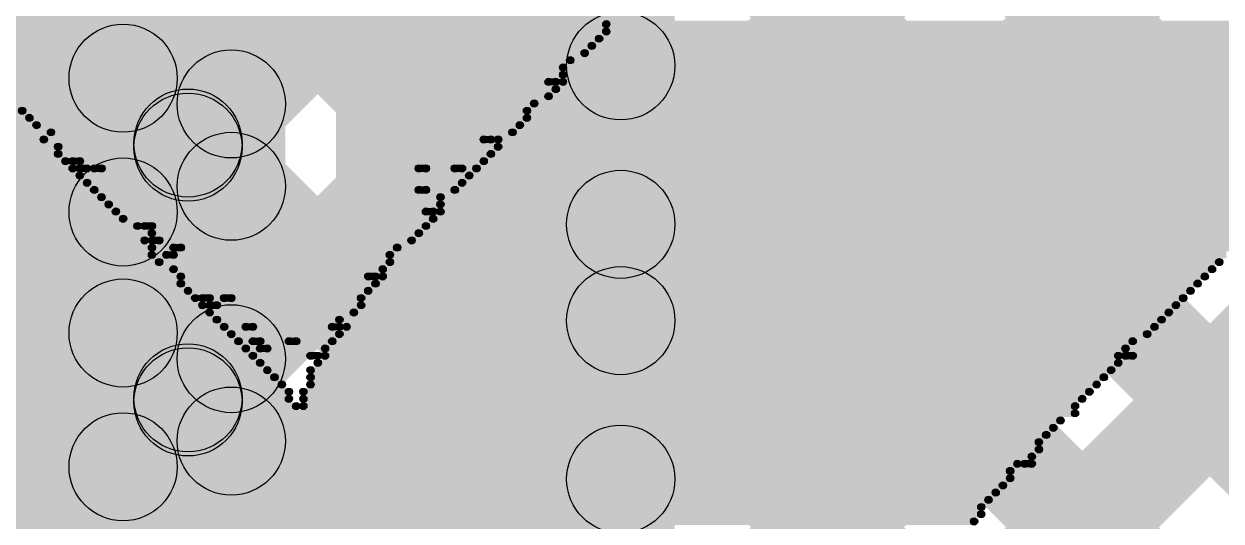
# Model space of a CAD drawing. Header units: millimetres. Extents: x 0 to 212, y 0 to 213.
# Drawn here: x 1.7342 to 1.9002, y 0.7966 to 0.8656 of the extents above; entities that cross this region are included whole.
import ezdxf

# ---------------------------------------------------------------- set-up
doc = ezdxf.new("R2010")
doc.units = ezdxf.units.MM
doc.header["$MEASUREMENT"] = 0
for name, color, linetype in [('BottomLayer', 5, 'Continuous'), ('TopLayer', 1, 'Continuous'), ('TopOverlay', 2, 'Continuous')]:
    doc.layers.add(name, color=color, linetype=linetype)

msp = doc.modelspace()

# ---------------------------------------------------------------- hatches: boundary and pattern name
at = {"layer": 'BottomLayer'}
for points in [[(1.7533, 0.7988), (1.7427, 0.80941), (2.19259, 1.2593), (2.2032, 1.2487)], [(1.7533, 0.83415), (1.7427, 0.84476), (2.15724, 1.2593), (2.16785, 1.2487)], [(1.7555, 0.494), (1.7405, 0.494), (1.7405, 1.18368), (1.7555, 1.18368)], [(1.7533, 0.76344), (1.7427, 0.77405), (2.15073, 1.18208), (2.16134, 1.17148)], [(1.7533, 0.72809), (1.7427, 0.7387), (2.15528, 1.15127), (2.16588, 1.14067)], [(1.7533, 0.65738), (1.7427, 0.66798), (2.2166, 1.14188), (2.2272, 1.13128)], [(1.7533, 0.69273), (1.7427, 0.70334), (2.1805, 1.14114), (2.1911, 1.13053)], [(1.7427, 0.99414), (1.7533, 1.00475), (2.37944, 0.37862), (2.36883, 0.36801)], [(1.7427, 0.95879), (1.7533, 0.9694), (2.36176, 0.36094), (2.35115, 0.35034)], [(1.7427, 0.92343), (1.7533, 0.93404), (2.34408, 0.34326), (2.33347, 0.33266)], [(1.7427, 0.88808), (1.7533, 0.89869), (2.32369, 0.3283), (2.31308, 0.3177)], [(1.7427, 0.85272), (1.7533, 0.86333), (2.28833, 0.3283), (2.27772, 0.3177)], [(1.7427, 0.81737), (1.7533, 0.82798), (2.25297, 0.3283), (2.24237, 0.3177)]]:
    msp.add_hatch(color=5, dxfattribs=at).paths.add_polyline_path(points)
h = msp.add_hatch(color=5, dxfattribs=at)
edge = h.paths.add_edge_path()
edge.add_arc((1.748, 0.85803), 0.0075, 0, 360)
h = msp.add_hatch(color=5, dxfattribs=at)
edge = h.paths.add_edge_path()
edge.add_arc((1.748, 0.83946), 0.0075, 0, 360)
h = msp.add_hatch(color=5, dxfattribs=at)
edge = h.paths.add_edge_path()
edge.add_arc((1.748, 0.82267), 0.0075, 0, 360)
h = msp.add_hatch(color=5, dxfattribs=at)
edge = h.paths.add_edge_path()
edge.add_arc((1.748, 0.8041), 0.0075, 0, 360)
at = {"layer": 'TopLayer'}
for points in [[(1.8223, 0.83244), (1.8117, 0.84305), (2.15073, 1.18208), (2.16134, 1.17148)], [(1.8223, 0.79709), (1.8117, 0.8077), (2.15528, 1.15127), (2.16588, 1.14067)], [(1.8223, 0.72638), (1.8117, 0.73698), (2.2166, 1.14188), (2.2272, 1.13128)], [(1.8223, 0.76173), (1.8117, 0.77234), (2.1805, 1.14114), (2.1911, 1.13053)], [(1.7425, 0.659), (1.7175, 0.659), (1.7175, 0.973), (1.7425, 0.973)], [(1.7645, 0.659), (1.7495, 0.659), (1.7495, 0.96182), (1.7645, 0.96182)], [(1.7705, 0.61618), (1.7555, 0.61618), (1.7555, 0.933), (1.7705, 0.933)], [(1.8025, 0.605), (1.7775, 0.605), (1.7775, 0.933), (1.8025, 0.933)], [(1.81601, 0.92083), (1.82662, 0.93144), (2.5423, 0.21575), (2.5317, 0.20515)], [(1.8245, 0.605), (1.8095, 0.605), (1.8095, 0.92182), (1.8245, 0.92182)], [(1.8117, 0.88979), (1.8223, 0.9004), (2.5423, 0.1804), (2.5317, 0.16979)], [(1.8117, 0.85443), (1.8223, 0.86504), (2.53956, 0.14778), (2.52896, 0.13718)], [(1.7623, 0.84315), (1.7517, 0.85376), (1.7577, 0.85976), (1.7683, 0.84915)], [(1.7517, 0.84372), (1.7623, 0.85433), (1.7683, 0.84833), (1.7577, 0.83772)], [(1.8117, 0.81908), (1.8223, 0.82969), (2.50353, 0.14846), (2.49292, 0.13786)], [(1.7623, 0.8078), (1.7517, 0.81841), (1.7577, 0.82441), (1.7683, 0.8138)], [(1.7517, 0.80837), (1.7623, 0.81898), (1.7683, 0.81298), (1.7577, 0.80237)]]:
    msp.add_hatch(color=1, dxfattribs=at).paths.add_polyline_path(points)
h = msp.add_hatch(color=1, dxfattribs=at)
edge = h.paths.add_edge_path()
edge.add_arc((1.817, 0.85974), 0.0075, 0, 360)
h = msp.add_hatch(color=1, dxfattribs=at)
edge = h.paths.add_edge_path()
edge.add_arc((1.763, 0.85446), 0.0075, 0, 360)
h = msp.add_hatch(color=1, dxfattribs=at)
edge = h.paths.add_edge_path()
edge.add_arc((1.757, 0.84903), 0.0075, 0, 360)
h = msp.add_hatch(color=1, dxfattribs=at)
edge = h.paths.add_edge_path()
edge.add_arc((1.757, 0.84846), 0.0075, 0, 360)
h = msp.add_hatch(color=1, dxfattribs=at)
edge = h.paths.add_edge_path()
edge.add_arc((1.763, 0.84303), 0.0075, 0, 360)
h = msp.add_hatch(color=1, dxfattribs=at)
edge = h.paths.add_edge_path()
edge.add_arc((1.817, 0.83775), 0.0075, 0, 360)
h = msp.add_hatch(color=1, dxfattribs=at)
edge = h.paths.add_edge_path()
edge.add_arc((1.817, 0.82438), 0.0075, 0, 360)
h = msp.add_hatch(color=1, dxfattribs=at)
edge = h.paths.add_edge_path()
edge.add_arc((1.763, 0.8191), 0.0075, 0, 360)
h = msp.add_hatch(color=1, dxfattribs=at)
edge = h.paths.add_edge_path()
edge.add_arc((1.757, 0.81367), 0.0075, 0, 360)
h = msp.add_hatch(color=1, dxfattribs=at)
edge = h.paths.add_edge_path()
edge.add_arc((1.757, 0.8131), 0.0075, 0, 360)
h = msp.add_hatch(color=1, dxfattribs=at)
edge = h.paths.add_edge_path()
edge.add_arc((1.763, 0.80767), 0.0075, 0, 360)
h = msp.add_hatch(color=1, dxfattribs=at)
edge = h.paths.add_edge_path()
edge.add_arc((1.817, 0.80239), 0.0075, 0, 360)
at = {"layer": 'TopOverlay'}
h = msp.add_hatch(color=2, dxfattribs=at)
edge = h.paths.add_edge_path()
edge.add_arc((1.815, 0.86552), 0.0005, 0, 360)
h = msp.add_hatch(color=2, dxfattribs=at)
edge = h.paths.add_edge_path()
edge.add_arc((1.815, 0.86452), 0.0005, 0, 360)
for points in [[(1.815, 0.86502), (1.815, 0.86602), (1.94, 0.86602), (1.94, 0.86502)], [(1.815, 0.86402), (1.815, 0.86502), (1.938, 0.86502), (1.938, 0.86402)], [(1.814, 0.86302), (1.814, 0.86402), (1.937, 0.86402), (1.937, 0.86302)], [(1.812, 0.86102), (1.812, 0.86202), (1.934, 0.86202), (1.934, 0.86102)], [(1.813, 0.86202), (1.813, 0.86302), (1.936, 0.86302), (1.936, 0.86202)], [(1.809, 0.85902), (1.809, 0.86002), (1.932, 0.86002), (1.932, 0.85902)], [(1.81, 0.86002), (1.81, 0.86102), (1.933, 0.86102), (1.933, 0.86002)], [(1.809, 0.85802), (1.809, 0.85902), (1.931, 0.85902), (1.931, 0.85802)], [(1.807, 0.85702), (1.807, 0.85802), (1.808, 0.85802), (1.808, 0.85702)], [(1.808, 0.85602), (1.808, 0.85702), (1.928, 0.85702), (1.928, 0.85602)], [(1.809, 0.85702), (1.809, 0.85802), (1.929, 0.85802), (1.929, 0.85702)], [(1.805, 0.85402), (1.805, 0.85502), (1.926, 0.85502), (1.926, 0.85402)], [(1.807, 0.85502), (1.807, 0.85602), (1.927, 0.85602), (1.927, 0.85502)], [(1.804, 0.85302), (1.804, 0.85402), (1.924, 0.85402), (1.924, 0.85302)], [(1.672, 0.85202), (1.672, 0.85302), (1.735, 0.85302), (1.735, 0.85202)], [(1.672, 0.85102), (1.672, 0.85202), (1.736, 0.85202), (1.736, 0.85102)], [(1.803, 0.85102), (1.803, 0.85202), (1.922, 0.85202), (1.922, 0.85102)], [(1.804, 0.85202), (1.804, 0.85302), (1.924, 0.85302), (1.924, 0.85202)], [(1.671, 0.85002), (1.671, 0.85102), (1.738, 0.85102), (1.738, 0.85002)], [(1.671, 0.84902), (1.671, 0.85002), (1.737, 0.85002), (1.737, 0.84902)], [(1.798, 0.84902), (1.798, 0.85002), (1.799, 0.85002), (1.799, 0.84902)], [(1.8, 0.84902), (1.8, 0.85002), (1.919, 0.85002), (1.919, 0.84902)], [(1.802, 0.85002), (1.802, 0.85102), (1.92, 0.85102), (1.92, 0.85002)], [(1.671, 0.84802), (1.671, 0.84902), (1.739, 0.84902), (1.739, 0.84802)], [(1.8, 0.84802), (1.8, 0.84902), (1.918, 0.84902), (1.918, 0.84802)], [(1.671, 0.84702), (1.671, 0.84802), (1.739, 0.84802), (1.739, 0.84702)], [(1.671, 0.84602), (1.671, 0.84702), (1.74, 0.84702), (1.74, 0.84602)], [(1.741, 0.84602), (1.741, 0.84702), (1.742, 0.84702), (1.742, 0.84602)], [(1.798, 0.84602), (1.798, 0.84702), (1.916, 0.84702), (1.916, 0.84602)], [(1.799, 0.84702), (1.799, 0.84802), (1.918, 0.84802), (1.918, 0.84702)], [(1.671, 0.84502), (1.671, 0.84602), (1.741, 0.84602), (1.741, 0.84502)], [(1.671, 0.84402), (1.671, 0.84502), (1.742, 0.84502), (1.742, 0.84402)], [(1.742, 0.84502), (1.742, 0.84602), (1.743, 0.84602), (1.743, 0.84502)], [(1.744, 0.84502), (1.744, 0.84602), (1.745, 0.84602), (1.745, 0.84502)], [(1.789, 0.84502), (1.789, 0.84602), (1.79, 0.84602), (1.79, 0.84502)], [(1.794, 0.84502), (1.794, 0.84602), (1.795, 0.84602), (1.795, 0.84502)], [(1.796, 0.84402), (1.796, 0.84502), (1.913, 0.84502), (1.913, 0.84402)], [(1.797, 0.84502), (1.797, 0.84602), (1.914, 0.84602), (1.914, 0.84502)], [(1.671, 0.84302), (1.671, 0.84402), (1.743, 0.84402), (1.743, 0.84302)], [(1.795, 0.84302), (1.795, 0.84402), (1.912, 0.84402), (1.912, 0.84302)], [(1.67, 0.84102), (1.67, 0.84202), (1.745, 0.84202), (1.745, 0.84102)], [(1.671, 0.84202), (1.671, 0.84302), (1.744, 0.84302), (1.744, 0.84202)], [(1.789, 0.84202), (1.789, 0.84302), (1.79, 0.84302), (1.79, 0.84202)], [(1.792, 0.84102), (1.792, 0.84202), (1.91, 0.84202), (1.91, 0.84102)], [(1.794, 0.84202), (1.794, 0.84302), (1.911, 0.84302), (1.911, 0.84202)], [(1.67, 0.84002), (1.67, 0.84102), (1.746, 0.84102), (1.746, 0.84002)], [(1.67, 0.83902), (1.67, 0.84002), (1.747, 0.84002), (1.747, 0.83902)], [(1.79, 0.83902), (1.79, 0.84002), (1.791, 0.84002), (1.791, 0.83902)], [(1.792, 0.84002), (1.792, 0.84102), (1.909, 0.84102), (1.909, 0.84002)], [(1.792, 0.83902), (1.792, 0.84002), (1.908, 0.84002), (1.908, 0.83902)], [(1.67, 0.83802), (1.67, 0.83902), (1.748, 0.83902), (1.748, 0.83802)], [(1.791, 0.83802), (1.791, 0.83902), (1.907, 0.83902), (1.907, 0.83802)], [(1.67, 0.83702), (1.67, 0.83802), (1.75, 0.83802), (1.75, 0.83702)], [(1.67, 0.83602), (1.67, 0.83702), (1.752, 0.83702), (1.752, 0.83602)], [(1.751, 0.83702), (1.751, 0.83802), (1.752, 0.83802), (1.752, 0.83702)], [(1.789, 0.83602), (1.789, 0.83702), (1.904, 0.83702), (1.904, 0.83602)], [(1.79, 0.83702), (1.79, 0.83802), (1.905, 0.83802), (1.905, 0.83702)], [(1.67, 0.83502), (1.67, 0.83602), (1.751, 0.83602), (1.751, 0.83502)], [(1.67, 0.83402), (1.67, 0.83502), (1.752, 0.83502), (1.752, 0.83402)], [(1.752, 0.83502), (1.752, 0.83602), (1.753, 0.83602), (1.753, 0.83502)], [(1.755, 0.83402), (1.755, 0.83502), (1.756, 0.83502), (1.756, 0.83402)], [(1.786, 0.83402), (1.786, 0.83502), (1.902, 0.83502), (1.902, 0.83402)], [(1.788, 0.83502), (1.788, 0.83602), (1.903, 0.83602), (1.903, 0.83502)], [(1.67, 0.83302), (1.67, 0.83402), (1.752, 0.83402), (1.752, 0.83302)], [(1.754, 0.83302), (1.754, 0.83402), (1.755, 0.83402), (1.755, 0.83302)], [(1.785, 0.83302), (1.785, 0.83402), (1.901, 0.83402), (1.901, 0.83302)], [(1.669, 0.83102), (1.669, 0.83202), (1.755, 0.83202), (1.755, 0.83102)], [(1.67, 0.83202), (1.67, 0.83302), (1.753, 0.83302), (1.753, 0.83202)], [(1.784, 0.83102), (1.784, 0.83202), (1.899, 0.83202), (1.899, 0.83102)], [(1.785, 0.83202), (1.785, 0.83302), (1.9, 0.83302), (1.9, 0.83202)], [(1.669, 0.83002), (1.669, 0.83102), (1.756, 0.83102), (1.756, 0.83002)], [(1.669, 0.82902), (1.669, 0.83002), (1.756, 0.83002), (1.756, 0.82902)], [(1.782, 0.83002), (1.782, 0.83102), (1.783, 0.83102), (1.783, 0.83002)], [(1.783, 0.82902), (1.783, 0.83002), (1.897, 0.83002), (1.897, 0.82902)], [(1.784, 0.83002), (1.784, 0.83102), (1.898, 0.83102), (1.898, 0.83002)], [(1.669, 0.82802), (1.669, 0.82902), (1.757, 0.82902), (1.757, 0.82802)], [(1.782, 0.82802), (1.782, 0.82902), (1.896, 0.82902), (1.896, 0.82802)], [(1.669, 0.82702), (1.669, 0.82802), (1.758, 0.82802), (1.758, 0.82702)], [(1.669, 0.82602), (1.669, 0.82702), (1.759, 0.82702), (1.759, 0.82602)], [(1.759, 0.82702), (1.759, 0.82802), (1.76, 0.82802), (1.76, 0.82702)], [(1.76, 0.82602), (1.76, 0.82702), (1.761, 0.82702), (1.761, 0.82602)], [(1.762, 0.82702), (1.762, 0.82802), (1.763, 0.82802), (1.763, 0.82702)], [(1.781, 0.82702), (1.781, 0.82802), (1.895, 0.82802), (1.895, 0.82702)], [(1.781, 0.82602), (1.781, 0.82702), (1.894, 0.82702), (1.894, 0.82602)], [(1.669, 0.82502), (1.669, 0.82602), (1.76, 0.82602), (1.76, 0.82502)], [(1.669, 0.82402), (1.669, 0.82502), (1.761, 0.82502), (1.761, 0.82402)], [(1.778, 0.82402), (1.778, 0.82502), (1.892, 0.82502), (1.892, 0.82402)], [(1.78, 0.82502), (1.78, 0.82602), (1.893, 0.82602), (1.893, 0.82502)], [(1.669, 0.82302), (1.669, 0.82402), (1.762, 0.82402), (1.762, 0.82302)], [(1.765, 0.82302), (1.765, 0.82402), (1.766, 0.82402), (1.766, 0.82302)], [(1.777, 0.82302), (1.777, 0.82402), (1.778, 0.82402), (1.778, 0.82302)], [(1.779, 0.82302), (1.779, 0.82402), (1.891, 0.82402), (1.891, 0.82302)], [(1.668, 0.82202), (1.668, 0.82302), (1.763, 0.82302), (1.763, 0.82202)], [(1.668, 0.82102), (1.668, 0.82202), (1.764, 0.82202), (1.764, 0.82102)], [(1.766, 0.82102), (1.766, 0.82202), (1.767, 0.82202), (1.767, 0.82102)], [(1.771, 0.82102), (1.771, 0.82202), (1.772, 0.82202), (1.772, 0.82102)], [(1.777, 0.82102), (1.777, 0.82202), (1.888, 0.82202), (1.888, 0.82102)], [(1.778, 0.82202), (1.778, 0.82302), (1.89, 0.82302), (1.89, 0.82202)], [(1.668, 0.82002), (1.668, 0.82102), (1.765, 0.82102), (1.765, 0.82002)], [(1.767, 0.82002), (1.767, 0.82102), (1.768, 0.82102), (1.768, 0.82002)], [(1.776, 0.82002), (1.776, 0.82102), (1.887, 0.82102), (1.887, 0.82002)], [(1.668, 0.81902), (1.668, 0.82002), (1.766, 0.82002), (1.766, 0.81902)], [(1.668, 0.81802), (1.668, 0.81902), (1.767, 0.81902), (1.767, 0.81802)], [(1.774, 0.81902), (1.774, 0.82002), (1.775, 0.82002), (1.775, 0.81902)], [(1.775, 0.81802), (1.775, 0.81902), (1.886, 0.81902), (1.886, 0.81802)], [(1.776, 0.81902), (1.776, 0.82002), (1.886, 0.82002), (1.886, 0.81902)], [(1.887, 0.81902), (1.887, 0.82002), (1.888, 0.82002), (1.888, 0.81902)], [(1.668, 0.81702), (1.668, 0.81802), (1.768, 0.81802), (1.768, 0.81702)], [(1.668, 0.81602), (1.668, 0.81702), (1.769, 0.81702), (1.769, 0.81602)], [(1.774, 0.81702), (1.774, 0.81802), (1.885, 0.81802), (1.885, 0.81702)], [(1.774, 0.81602), (1.774, 0.81702), (1.884, 0.81702), (1.884, 0.81602)], [(1.668, 0.81502), (1.668, 0.81602), (1.77, 0.81602), (1.77, 0.81502)], [(1.774, 0.81502), (1.774, 0.81602), (1.883, 0.81602), (1.883, 0.81502)], [(1.668, 0.81402), (1.668, 0.81502), (1.771, 0.81502), (1.771, 0.81402)], [(1.668, 0.81302), (1.668, 0.81402), (1.771, 0.81402), (1.771, 0.81302)], [(1.773, 0.81402), (1.773, 0.81502), (1.882, 0.81502), (1.882, 0.81402)], [(1.773, 0.81302), (1.773, 0.81402), (1.881, 0.81402), (1.881, 0.81302)], [(1.668, 0.81202), (1.668, 0.81302), (1.772, 0.81302), (1.772, 0.81202)], [(1.668, 0.81102), (1.668, 0.81202), (1.88, 0.81202), (1.88, 0.81102)], [(1.773, 0.81202), (1.773, 0.81302), (1.88, 0.81302), (1.88, 0.81202)], [(1.668, 0.81002), (1.668, 0.81102), (1.878, 0.81102), (1.878, 0.81002)], [(1.667, 0.80902), (1.667, 0.81002), (1.877, 0.81002), (1.877, 0.80902)], [(1.667, 0.80802), (1.667, 0.80902), (1.876, 0.80902), (1.876, 0.80802)], [(1.667, 0.80702), (1.667, 0.80802), (1.875, 0.80802), (1.875, 0.80702)], [(1.667, 0.80602), (1.667, 0.80702), (1.875, 0.80702), (1.875, 0.80602)], [(1.667, 0.80502), (1.667, 0.80602), (1.874, 0.80602), (1.874, 0.80502)], [(1.667, 0.80402), (1.667, 0.80502), (1.872, 0.80502), (1.872, 0.80402)], [(1.667, 0.80302), (1.667, 0.80402), (1.871, 0.80402), (1.871, 0.80302)], [(1.873, 0.80402), (1.873, 0.80502), (1.874, 0.80502), (1.874, 0.80402)], [(1.667, 0.80202), (1.667, 0.80302), (1.871, 0.80302), (1.871, 0.80202)], [(1.667, 0.80102), (1.667, 0.80202), (1.87, 0.80202), (1.87, 0.80102)], [(1.667, 0.80002), (1.667, 0.80102), (1.869, 0.80102), (1.869, 0.80002)], [(1.666, 0.79902), (1.666, 0.80002), (1.868, 0.80002), (1.868, 0.79902)], [(1.666, 0.79802), (1.666, 0.79902), (1.867, 0.79902), (1.867, 0.79802)], [(1.666, 0.79702), (1.666, 0.79802), (1.867, 0.79802), (1.867, 0.79702)], [(1.666, 0.79602), (1.666, 0.79702), (1.866, 0.79702), (1.866, 0.79602)]]:
    msp.add_hatch(color=2, dxfattribs=at).paths.add_polyline_path(points)
h = msp.add_hatch(color=2, dxfattribs=at)
edge = h.paths.add_edge_path()
edge.add_arc((1.814, 0.86352), 0.0005, 0, 360)
h = msp.add_hatch(color=2, dxfattribs=at)
edge = h.paths.add_edge_path()
edge.add_arc((1.812, 0.86152), 0.0005, 0, 360)
h = msp.add_hatch(color=2, dxfattribs=at)
edge = h.paths.add_edge_path()
edge.add_arc((1.813, 0.86252), 0.0005, 0, 360)
h = msp.add_hatch(color=2, dxfattribs=at)
edge = h.paths.add_edge_path()
edge.add_arc((1.809, 0.85952), 0.0005, 0, 360)
h = msp.add_hatch(color=2, dxfattribs=at)
edge = h.paths.add_edge_path()
edge.add_arc((1.81, 0.86052), 0.0005, 0, 360)
h = msp.add_hatch(color=2, dxfattribs=at)
edge = h.paths.add_edge_path()
edge.add_arc((1.809, 0.85852), 0.0005, 0, 360)
h = msp.add_hatch(color=2, dxfattribs=at)
edge = h.paths.add_edge_path()
edge.add_arc((1.807, 0.85752), 0.0005, 0, 360)
h = msp.add_hatch(color=2, dxfattribs=at)
edge = h.paths.add_edge_path()
edge.add_arc((1.808, 0.85752), 0.0005, 0, 360)
h = msp.add_hatch(color=2, dxfattribs=at)
edge = h.paths.add_edge_path()
edge.add_arc((1.808, 0.85652), 0.0005, 0, 360)
h = msp.add_hatch(color=2, dxfattribs=at)
edge = h.paths.add_edge_path()
edge.add_arc((1.809, 0.85752), 0.0005, 0, 360)
h = msp.add_hatch(color=2, dxfattribs=at)
edge = h.paths.add_edge_path()
edge.add_arc((1.805, 0.85452), 0.0005, 0, 360)
h = msp.add_hatch(color=2, dxfattribs=at)
edge = h.paths.add_edge_path()
edge.add_arc((1.807, 0.85552), 0.0005, 0, 360)
h = msp.add_hatch(color=2, dxfattribs=at)
edge = h.paths.add_edge_path()
edge.add_arc((1.734, 0.85352), 0.0005, 0, 360)
h = msp.add_hatch(color=2, dxfattribs=at)
edge = h.paths.add_edge_path()
edge.add_arc((1.804, 0.85352), 0.0005, 0, 360)
h = msp.add_hatch(color=2, dxfattribs=at)
edge = h.paths.add_edge_path()
edge.add_arc((1.735, 0.85252), 0.0005, 0, 360)
h = msp.add_hatch(color=2, dxfattribs=at)
edge = h.paths.add_edge_path()
edge.add_arc((1.736, 0.85152), 0.0005, 0, 360)
h = msp.add_hatch(color=2, dxfattribs=at)
edge = h.paths.add_edge_path()
edge.add_arc((1.803, 0.85152), 0.0005, 0, 360)
h = msp.add_hatch(color=2, dxfattribs=at)
edge = h.paths.add_edge_path()
edge.add_arc((1.804, 0.85252), 0.0005, 0, 360)
h = msp.add_hatch(color=2, dxfattribs=at)
edge = h.paths.add_edge_path()
edge.add_arc((1.737, 0.84952), 0.0005, 0, 360)
h = msp.add_hatch(color=2, dxfattribs=at)
edge = h.paths.add_edge_path()
edge.add_arc((1.738, 0.85052), 0.0005, 0, 360)
h = msp.add_hatch(color=2, dxfattribs=at)
edge = h.paths.add_edge_path()
edge.add_arc((1.798, 0.84952), 0.0005, 0, 360)
h = msp.add_hatch(color=2, dxfattribs=at)
edge = h.paths.add_edge_path()
edge.add_arc((1.799, 0.84952), 0.0005, 0, 360)
h = msp.add_hatch(color=2, dxfattribs=at)
edge = h.paths.add_edge_path()
edge.add_arc((1.8, 0.84952), 0.0005, 0, 360)
h = msp.add_hatch(color=2, dxfattribs=at)
edge = h.paths.add_edge_path()
edge.add_arc((1.802, 0.85052), 0.0005, 0, 360)
h = msp.add_hatch(color=2, dxfattribs=at)
edge = h.paths.add_edge_path()
edge.add_arc((1.739, 0.84852), 0.0005, 0, 360)
h = msp.add_hatch(color=2, dxfattribs=at)
edge = h.paths.add_edge_path()
edge.add_arc((1.8, 0.84852), 0.0005, 0, 360)
h = msp.add_hatch(color=2, dxfattribs=at)
edge = h.paths.add_edge_path()
edge.add_arc((1.739, 0.84752), 0.0005, 0, 360)
h = msp.add_hatch(color=2, dxfattribs=at)
edge = h.paths.add_edge_path()
edge.add_arc((1.74, 0.84652), 0.0005, 0, 360)
h = msp.add_hatch(color=2, dxfattribs=at)
edge = h.paths.add_edge_path()
edge.add_arc((1.741, 0.84652), 0.0005, 0, 360)
h = msp.add_hatch(color=2, dxfattribs=at)
edge = h.paths.add_edge_path()
edge.add_arc((1.742, 0.84652), 0.0005, 0, 360)
h = msp.add_hatch(color=2, dxfattribs=at)
edge = h.paths.add_edge_path()
edge.add_arc((1.798, 0.84652), 0.0005, 0, 360)
h = msp.add_hatch(color=2, dxfattribs=at)
edge = h.paths.add_edge_path()
edge.add_arc((1.799, 0.84752), 0.0005, 0, 360)
h = msp.add_hatch(color=2, dxfattribs=at)
edge = h.paths.add_edge_path()
edge.add_arc((1.741, 0.84552), 0.0005, 0, 360)
h = msp.add_hatch(color=2, dxfattribs=at)
edge = h.paths.add_edge_path()
edge.add_arc((1.742, 0.84552), 0.0005, 0, 360)
h = msp.add_hatch(color=2, dxfattribs=at)
edge = h.paths.add_edge_path()
edge.add_arc((1.742, 0.84452), 0.0005, 0, 360)
h = msp.add_hatch(color=2, dxfattribs=at)
edge = h.paths.add_edge_path()
edge.add_arc((1.743, 0.84552), 0.0005, 0, 360)
h = msp.add_hatch(color=2, dxfattribs=at)
edge = h.paths.add_edge_path()
edge.add_arc((1.744, 0.84552), 0.0005, 0, 360)
h = msp.add_hatch(color=2, dxfattribs=at)
edge = h.paths.add_edge_path()
edge.add_arc((1.745, 0.84552), 0.0005, 0, 360)
h = msp.add_hatch(color=2, dxfattribs=at)
edge = h.paths.add_edge_path()
edge.add_arc((1.789, 0.84552), 0.0005, 0, 360)
h = msp.add_hatch(color=2, dxfattribs=at)
edge = h.paths.add_edge_path()
edge.add_arc((1.79, 0.84552), 0.0005, 0, 360)
h = msp.add_hatch(color=2, dxfattribs=at)
edge = h.paths.add_edge_path()
edge.add_arc((1.794, 0.84552), 0.0005, 0, 360)
h = msp.add_hatch(color=2, dxfattribs=at)
edge = h.paths.add_edge_path()
edge.add_arc((1.795, 0.84552), 0.0005, 0, 360)
h = msp.add_hatch(color=2, dxfattribs=at)
edge = h.paths.add_edge_path()
edge.add_arc((1.796, 0.84452), 0.0005, 0, 360)
h = msp.add_hatch(color=2, dxfattribs=at)
edge = h.paths.add_edge_path()
edge.add_arc((1.797, 0.84552), 0.0005, 0, 360)
h = msp.add_hatch(color=2, dxfattribs=at)
edge = h.paths.add_edge_path()
edge.add_arc((1.743, 0.84352), 0.0005, 0, 360)
h = msp.add_hatch(color=2, dxfattribs=at)
edge = h.paths.add_edge_path()
edge.add_arc((1.795, 0.84352), 0.0005, 0, 360)
h = msp.add_hatch(color=2, dxfattribs=at)
edge = h.paths.add_edge_path()
edge.add_arc((1.744, 0.84252), 0.0005, 0, 360)
h = msp.add_hatch(color=2, dxfattribs=at)
edge = h.paths.add_edge_path()
edge.add_arc((1.745, 0.84152), 0.0005, 0, 360)
h = msp.add_hatch(color=2, dxfattribs=at)
edge = h.paths.add_edge_path()
edge.add_arc((1.789, 0.84252), 0.0005, 0, 360)
h = msp.add_hatch(color=2, dxfattribs=at)
edge = h.paths.add_edge_path()
edge.add_arc((1.79, 0.84252), 0.0005, 0, 360)
h = msp.add_hatch(color=2, dxfattribs=at)
edge = h.paths.add_edge_path()
edge.add_arc((1.792, 0.84152), 0.0005, 0, 360)
h = msp.add_hatch(color=2, dxfattribs=at)
edge = h.paths.add_edge_path()
edge.add_arc((1.794, 0.84252), 0.0005, 0, 360)
h = msp.add_hatch(color=2, dxfattribs=at)
edge = h.paths.add_edge_path()
edge.add_arc((1.746, 0.84052), 0.0005, 0, 360)
h = msp.add_hatch(color=2, dxfattribs=at)
edge = h.paths.add_edge_path()
edge.add_arc((1.747, 0.83952), 0.0005, 0, 360)
h = msp.add_hatch(color=2, dxfattribs=at)
edge = h.paths.add_edge_path()
edge.add_arc((1.79, 0.83952), 0.0005, 0, 360)
h = msp.add_hatch(color=2, dxfattribs=at)
edge = h.paths.add_edge_path()
edge.add_arc((1.791, 0.83952), 0.0005, 0, 360)
h = msp.add_hatch(color=2, dxfattribs=at)
edge = h.paths.add_edge_path()
edge.add_arc((1.792, 0.84052), 0.0005, 0, 360)
h = msp.add_hatch(color=2, dxfattribs=at)
edge = h.paths.add_edge_path()
edge.add_arc((1.792, 0.83952), 0.0005, 0, 360)
h = msp.add_hatch(color=2, dxfattribs=at)
edge = h.paths.add_edge_path()
edge.add_arc((1.748, 0.83852), 0.0005, 0, 360)
h = msp.add_hatch(color=2, dxfattribs=at)
edge = h.paths.add_edge_path()
edge.add_arc((1.791, 0.83852), 0.0005, 0, 360)
h = msp.add_hatch(color=2, dxfattribs=at)
edge = h.paths.add_edge_path()
edge.add_arc((1.75, 0.83752), 0.0005, 0, 360)
h = msp.add_hatch(color=2, dxfattribs=at)
edge = h.paths.add_edge_path()
edge.add_arc((1.751, 0.83752), 0.0005, 0, 360)
h = msp.add_hatch(color=2, dxfattribs=at)
edge = h.paths.add_edge_path()
edge.add_arc((1.752, 0.83752), 0.0005, 0, 360)
h = msp.add_hatch(color=2, dxfattribs=at)
edge = h.paths.add_edge_path()
edge.add_arc((1.752, 0.83652), 0.0005, 0, 360)
h = msp.add_hatch(color=2, dxfattribs=at)
edge = h.paths.add_edge_path()
edge.add_arc((1.789, 0.83652), 0.0005, 0, 360)
h = msp.add_hatch(color=2, dxfattribs=at)
edge = h.paths.add_edge_path()
edge.add_arc((1.79, 0.83752), 0.0005, 0, 360)
h = msp.add_hatch(color=2, dxfattribs=at)
edge = h.paths.add_edge_path()
edge.add_arc((1.751, 0.83552), 0.0005, 0, 360)
h = msp.add_hatch(color=2, dxfattribs=at)
edge = h.paths.add_edge_path()
edge.add_arc((1.752, 0.83552), 0.0005, 0, 360)
h = msp.add_hatch(color=2, dxfattribs=at)
edge = h.paths.add_edge_path()
edge.add_arc((1.752, 0.83452), 0.0005, 0, 360)
h = msp.add_hatch(color=2, dxfattribs=at)
edge = h.paths.add_edge_path()
edge.add_arc((1.753, 0.83552), 0.0005, 0, 360)
h = msp.add_hatch(color=2, dxfattribs=at)
edge = h.paths.add_edge_path()
edge.add_arc((1.755, 0.83452), 0.0005, 0, 360)
h = msp.add_hatch(color=2, dxfattribs=at)
edge = h.paths.add_edge_path()
edge.add_arc((1.756, 0.83452), 0.0005, 0, 360)
h = msp.add_hatch(color=2, dxfattribs=at)
edge = h.paths.add_edge_path()
edge.add_arc((1.786, 0.83452), 0.0005, 0, 360)
h = msp.add_hatch(color=2, dxfattribs=at)
edge = h.paths.add_edge_path()
edge.add_arc((1.788, 0.83552), 0.0005, 0, 360)
h = msp.add_hatch(color=2, dxfattribs=at)
edge = h.paths.add_edge_path()
edge.add_arc((1.752, 0.83352), 0.0005, 0, 360)
h = msp.add_hatch(color=2, dxfattribs=at)
edge = h.paths.add_edge_path()
edge.add_arc((1.754, 0.83352), 0.0005, 0, 360)
h = msp.add_hatch(color=2, dxfattribs=at)
edge = h.paths.add_edge_path()
edge.add_arc((1.755, 0.83352), 0.0005, 0, 360)
h = msp.add_hatch(color=2, dxfattribs=at)
edge = h.paths.add_edge_path()
edge.add_arc((1.785, 0.83352), 0.0005, 0, 360)
h = msp.add_hatch(color=2, dxfattribs=at)
edge = h.paths.add_edge_path()
edge.add_arc((1.753, 0.83252), 0.0005, 0, 360)
h = msp.add_hatch(color=2, dxfattribs=at)
edge = h.paths.add_edge_path()
edge.add_arc((1.755, 0.83152), 0.0005, 0, 360)
h = msp.add_hatch(color=2, dxfattribs=at)
edge = h.paths.add_edge_path()
edge.add_arc((1.784, 0.83152), 0.0005, 0, 360)
h = msp.add_hatch(color=2, dxfattribs=at)
edge = h.paths.add_edge_path()
edge.add_arc((1.785, 0.83252), 0.0005, 0, 360)
h = msp.add_hatch(color=2, dxfattribs=at)
edge = h.paths.add_edge_path()
edge.add_arc((1.899, 0.83152), 0.0005, 0, 360)
h = msp.add_hatch(color=2, dxfattribs=at)
edge = h.paths.add_edge_path()
edge.add_arc((1.9, 0.83252), 0.0005, 0, 360)
h = msp.add_hatch(color=2, dxfattribs=at)
edge = h.paths.add_edge_path()
edge.add_arc((1.756, 0.83052), 0.0005, 0, 360)
h = msp.add_hatch(color=2, dxfattribs=at)
edge = h.paths.add_edge_path()
edge.add_arc((1.756, 0.82952), 0.0005, 0, 360)
h = msp.add_hatch(color=2, dxfattribs=at)
edge = h.paths.add_edge_path()
edge.add_arc((1.782, 0.83052), 0.0005, 0, 360)
h = msp.add_hatch(color=2, dxfattribs=at)
edge = h.paths.add_edge_path()
edge.add_arc((1.783, 0.83052), 0.0005, 0, 360)
h = msp.add_hatch(color=2, dxfattribs=at)
edge = h.paths.add_edge_path()
edge.add_arc((1.783, 0.82952), 0.0005, 0, 360)
h = msp.add_hatch(color=2, dxfattribs=at)
edge = h.paths.add_edge_path()
edge.add_arc((1.784, 0.83052), 0.0005, 0, 360)
h = msp.add_hatch(color=2, dxfattribs=at)
edge = h.paths.add_edge_path()
edge.add_arc((1.897, 0.82952), 0.0005, 0, 360)
h = msp.add_hatch(color=2, dxfattribs=at)
edge = h.paths.add_edge_path()
edge.add_arc((1.898, 0.83052), 0.0005, 0, 360)
h = msp.add_hatch(color=2, dxfattribs=at)
edge = h.paths.add_edge_path()
edge.add_arc((1.757, 0.82852), 0.0005, 0, 360)
h = msp.add_hatch(color=2, dxfattribs=at)
edge = h.paths.add_edge_path()
edge.add_arc((1.782, 0.82852), 0.0005, 0, 360)
h = msp.add_hatch(color=2, dxfattribs=at)
edge = h.paths.add_edge_path()
edge.add_arc((1.896, 0.82852), 0.0005, 0, 360)
h = msp.add_hatch(color=2, dxfattribs=at)
edge = h.paths.add_edge_path()
edge.add_arc((1.758, 0.82752), 0.0005, 0, 360)
h = msp.add_hatch(color=2, dxfattribs=at)
edge = h.paths.add_edge_path()
edge.add_arc((1.759, 0.82752), 0.0005, 0, 360)
h = msp.add_hatch(color=2, dxfattribs=at)
edge = h.paths.add_edge_path()
edge.add_arc((1.759, 0.82652), 0.0005, 0, 360)
h = msp.add_hatch(color=2, dxfattribs=at)
edge = h.paths.add_edge_path()
edge.add_arc((1.76, 0.82752), 0.0005, 0, 360)
h = msp.add_hatch(color=2, dxfattribs=at)
edge = h.paths.add_edge_path()
edge.add_arc((1.76, 0.82652), 0.0005, 0, 360)
h = msp.add_hatch(color=2, dxfattribs=at)
edge = h.paths.add_edge_path()
edge.add_arc((1.761, 0.82652), 0.0005, 0, 360)
h = msp.add_hatch(color=2, dxfattribs=at)
edge = h.paths.add_edge_path()
edge.add_arc((1.762, 0.82752), 0.0005, 0, 360)
h = msp.add_hatch(color=2, dxfattribs=at)
edge = h.paths.add_edge_path()
edge.add_arc((1.763, 0.82752), 0.0005, 0, 360)
h = msp.add_hatch(color=2, dxfattribs=at)
edge = h.paths.add_edge_path()
edge.add_arc((1.781, 0.82752), 0.0005, 0, 360)
h = msp.add_hatch(color=2, dxfattribs=at)
edge = h.paths.add_edge_path()
edge.add_arc((1.781, 0.82652), 0.0005, 0, 360)
h = msp.add_hatch(color=2, dxfattribs=at)
edge = h.paths.add_edge_path()
edge.add_arc((1.894, 0.82652), 0.0005, 0, 360)
h = msp.add_hatch(color=2, dxfattribs=at)
edge = h.paths.add_edge_path()
edge.add_arc((1.895, 0.82752), 0.0005, 0, 360)
h = msp.add_hatch(color=2, dxfattribs=at)
edge = h.paths.add_edge_path()
edge.add_arc((1.76, 0.82552), 0.0005, 0, 360)
h = msp.add_hatch(color=2, dxfattribs=at)
edge = h.paths.add_edge_path()
edge.add_arc((1.761, 0.82452), 0.0005, 0, 360)
h = msp.add_hatch(color=2, dxfattribs=at)
edge = h.paths.add_edge_path()
edge.add_arc((1.778, 0.82452), 0.0005, 0, 360)
h = msp.add_hatch(color=2, dxfattribs=at)
edge = h.paths.add_edge_path()
edge.add_arc((1.78, 0.82552), 0.0005, 0, 360)
h = msp.add_hatch(color=2, dxfattribs=at)
edge = h.paths.add_edge_path()
edge.add_arc((1.892, 0.82452), 0.0005, 0, 360)
h = msp.add_hatch(color=2, dxfattribs=at)
edge = h.paths.add_edge_path()
edge.add_arc((1.893, 0.82552), 0.0005, 0, 360)
h = msp.add_hatch(color=2, dxfattribs=at)
edge = h.paths.add_edge_path()
edge.add_arc((1.762, 0.82352), 0.0005, 0, 360)
h = msp.add_hatch(color=2, dxfattribs=at)
edge = h.paths.add_edge_path()
edge.add_arc((1.765, 0.82352), 0.0005, 0, 360)
h = msp.add_hatch(color=2, dxfattribs=at)
edge = h.paths.add_edge_path()
edge.add_arc((1.766, 0.82352), 0.0005, 0, 360)
h = msp.add_hatch(color=2, dxfattribs=at)
edge = h.paths.add_edge_path()
edge.add_arc((1.777, 0.82352), 0.0005, 0, 360)
h = msp.add_hatch(color=2, dxfattribs=at)
edge = h.paths.add_edge_path()
edge.add_arc((1.778, 0.82352), 0.0005, 0, 360)
h = msp.add_hatch(color=2, dxfattribs=at)
edge = h.paths.add_edge_path()
edge.add_arc((1.779, 0.82352), 0.0005, 0, 360)
h = msp.add_hatch(color=2, dxfattribs=at)
edge = h.paths.add_edge_path()
edge.add_arc((1.891, 0.82352), 0.0005, 0, 360)
h = msp.add_hatch(color=2, dxfattribs=at)
edge = h.paths.add_edge_path()
edge.add_arc((1.763, 0.82252), 0.0005, 0, 360)
h = msp.add_hatch(color=2, dxfattribs=at)
edge = h.paths.add_edge_path()
edge.add_arc((1.764, 0.82152), 0.0005, 0, 360)
h = msp.add_hatch(color=2, dxfattribs=at)
edge = h.paths.add_edge_path()
edge.add_arc((1.766, 0.82152), 0.0005, 0, 360)
h = msp.add_hatch(color=2, dxfattribs=at)
edge = h.paths.add_edge_path()
edge.add_arc((1.767, 0.82152), 0.0005, 0, 360)
h = msp.add_hatch(color=2, dxfattribs=at)
edge = h.paths.add_edge_path()
edge.add_arc((1.771, 0.82152), 0.0005, 0, 360)
h = msp.add_hatch(color=2, dxfattribs=at)
edge = h.paths.add_edge_path()
edge.add_arc((1.772, 0.82152), 0.0005, 0, 360)
h = msp.add_hatch(color=2, dxfattribs=at)
edge = h.paths.add_edge_path()
edge.add_arc((1.777, 0.82152), 0.0005, 0, 360)
h = msp.add_hatch(color=2, dxfattribs=at)
edge = h.paths.add_edge_path()
edge.add_arc((1.778, 0.82252), 0.0005, 0, 360)
h = msp.add_hatch(color=2, dxfattribs=at)
edge = h.paths.add_edge_path()
edge.add_arc((1.888, 0.82152), 0.0005, 0, 360)
h = msp.add_hatch(color=2, dxfattribs=at)
edge = h.paths.add_edge_path()
edge.add_arc((1.89, 0.82252), 0.0005, 0, 360)
h = msp.add_hatch(color=2, dxfattribs=at)
edge = h.paths.add_edge_path()
edge.add_arc((1.765, 0.82052), 0.0005, 0, 360)
h = msp.add_hatch(color=2, dxfattribs=at)
edge = h.paths.add_edge_path()
edge.add_arc((1.767, 0.82052), 0.0005, 0, 360)
h = msp.add_hatch(color=2, dxfattribs=at)
edge = h.paths.add_edge_path()
edge.add_arc((1.768, 0.82052), 0.0005, 0, 360)
h = msp.add_hatch(color=2, dxfattribs=at)
edge = h.paths.add_edge_path()
edge.add_arc((1.776, 0.82052), 0.0005, 0, 360)
h = msp.add_hatch(color=2, dxfattribs=at)
edge = h.paths.add_edge_path()
edge.add_arc((1.887, 0.82052), 0.0005, 0, 360)
h = msp.add_hatch(color=2, dxfattribs=at)
edge = h.paths.add_edge_path()
edge.add_arc((1.766, 0.81952), 0.0005, 0, 360)
h = msp.add_hatch(color=2, dxfattribs=at)
edge = h.paths.add_edge_path()
edge.add_arc((1.767, 0.81852), 0.0005, 0, 360)
h = msp.add_hatch(color=2, dxfattribs=at)
edge = h.paths.add_edge_path()
edge.add_arc((1.774, 0.81952), 0.0005, 0, 360)
h = msp.add_hatch(color=2, dxfattribs=at)
edge = h.paths.add_edge_path()
edge.add_arc((1.775, 0.81952), 0.0005, 0, 360)
h = msp.add_hatch(color=2, dxfattribs=at)
edge = h.paths.add_edge_path()
edge.add_arc((1.775, 0.81852), 0.0005, 0, 360)
h = msp.add_hatch(color=2, dxfattribs=at)
edge = h.paths.add_edge_path()
edge.add_arc((1.776, 0.81952), 0.0005, 0, 360)
h = msp.add_hatch(color=2, dxfattribs=at)
edge = h.paths.add_edge_path()
edge.add_arc((1.886, 0.81952), 0.0005, 0, 360)
h = msp.add_hatch(color=2, dxfattribs=at)
edge = h.paths.add_edge_path()
edge.add_arc((1.886, 0.81852), 0.0005, 0, 360)
h = msp.add_hatch(color=2, dxfattribs=at)
edge = h.paths.add_edge_path()
edge.add_arc((1.887, 0.81952), 0.0005, 0, 360)
h = msp.add_hatch(color=2, dxfattribs=at)
edge = h.paths.add_edge_path()
edge.add_arc((1.888, 0.81952), 0.0005, 0, 360)
h = msp.add_hatch(color=2, dxfattribs=at)
edge = h.paths.add_edge_path()
edge.add_arc((1.768, 0.81752), 0.0005, 0, 360)
h = msp.add_hatch(color=2, dxfattribs=at)
edge = h.paths.add_edge_path()
edge.add_arc((1.769, 0.81652), 0.0005, 0, 360)
h = msp.add_hatch(color=2, dxfattribs=at)
edge = h.paths.add_edge_path()
edge.add_arc((1.774, 0.81752), 0.0005, 0, 360)
h = msp.add_hatch(color=2, dxfattribs=at)
edge = h.paths.add_edge_path()
edge.add_arc((1.774, 0.81652), 0.0005, 0, 360)
h = msp.add_hatch(color=2, dxfattribs=at)
edge = h.paths.add_edge_path()
edge.add_arc((1.884, 0.81652), 0.0005, 0, 360)
h = msp.add_hatch(color=2, dxfattribs=at)
edge = h.paths.add_edge_path()
edge.add_arc((1.885, 0.81752), 0.0005, 0, 360)
h = msp.add_hatch(color=2, dxfattribs=at)
edge = h.paths.add_edge_path()
edge.add_arc((1.77, 0.81552), 0.0005, 0, 360)
h = msp.add_hatch(color=2, dxfattribs=at)
edge = h.paths.add_edge_path()
edge.add_arc((1.774, 0.81552), 0.0005, 0, 360)
h = msp.add_hatch(color=2, dxfattribs=at)
edge = h.paths.add_edge_path()
edge.add_arc((1.883, 0.81552), 0.0005, 0, 360)
h = msp.add_hatch(color=2, dxfattribs=at)
edge = h.paths.add_edge_path()
edge.add_arc((1.771, 0.81452), 0.0005, 0, 360)
h = msp.add_hatch(color=2, dxfattribs=at)
edge = h.paths.add_edge_path()
edge.add_arc((1.771, 0.81352), 0.0005, 0, 360)
h = msp.add_hatch(color=2, dxfattribs=at)
edge = h.paths.add_edge_path()
edge.add_arc((1.773, 0.81452), 0.0005, 0, 360)
h = msp.add_hatch(color=2, dxfattribs=at)
edge = h.paths.add_edge_path()
edge.add_arc((1.773, 0.81352), 0.0005, 0, 360)
h = msp.add_hatch(color=2, dxfattribs=at)
edge = h.paths.add_edge_path()
edge.add_arc((1.881, 0.81352), 0.0005, 0, 360)
h = msp.add_hatch(color=2, dxfattribs=at)
edge = h.paths.add_edge_path()
edge.add_arc((1.882, 0.81452), 0.0005, 0, 360)
h = msp.add_hatch(color=2, dxfattribs=at)
edge = h.paths.add_edge_path()
edge.add_arc((1.772, 0.81252), 0.0005, 0, 360)
h = msp.add_hatch(color=2, dxfattribs=at)
edge = h.paths.add_edge_path()
edge.add_arc((1.773, 0.81252), 0.0005, 0, 360)
h = msp.add_hatch(color=2, dxfattribs=at)
edge = h.paths.add_edge_path()
edge.add_arc((1.88, 0.81252), 0.0005, 0, 360)
h = msp.add_hatch(color=2, dxfattribs=at)
edge = h.paths.add_edge_path()
edge.add_arc((1.88, 0.81152), 0.0005, 0, 360)
h = msp.add_hatch(color=2, dxfattribs=at)
edge = h.paths.add_edge_path()
edge.add_arc((1.878, 0.81052), 0.0005, 0, 360)
h = msp.add_hatch(color=2, dxfattribs=at)
edge = h.paths.add_edge_path()
edge.add_arc((1.876, 0.80852), 0.0005, 0, 360)
h = msp.add_hatch(color=2, dxfattribs=at)
edge = h.paths.add_edge_path()
edge.add_arc((1.877, 0.80952), 0.0005, 0, 360)
h = msp.add_hatch(color=2, dxfattribs=at)
edge = h.paths.add_edge_path()
edge.add_arc((1.875, 0.80752), 0.0005, 0, 360)
h = msp.add_hatch(color=2, dxfattribs=at)
edge = h.paths.add_edge_path()
edge.add_arc((1.875, 0.80652), 0.0005, 0, 360)
h = msp.add_hatch(color=2, dxfattribs=at)
edge = h.paths.add_edge_path()
edge.add_arc((1.874, 0.80552), 0.0005, 0, 360)
h = msp.add_hatch(color=2, dxfattribs=at)
edge = h.paths.add_edge_path()
edge.add_arc((1.871, 0.80352), 0.0005, 0, 360)
h = msp.add_hatch(color=2, dxfattribs=at)
edge = h.paths.add_edge_path()
edge.add_arc((1.872, 0.80452), 0.0005, 0, 360)
h = msp.add_hatch(color=2, dxfattribs=at)
edge = h.paths.add_edge_path()
edge.add_arc((1.873, 0.80452), 0.0005, 0, 360)
h = msp.add_hatch(color=2, dxfattribs=at)
edge = h.paths.add_edge_path()
edge.add_arc((1.874, 0.80452), 0.0005, 0, 360)
h = msp.add_hatch(color=2, dxfattribs=at)
edge = h.paths.add_edge_path()
edge.add_arc((1.87, 0.80152), 0.0005, 0, 360)
h = msp.add_hatch(color=2, dxfattribs=at)
edge = h.paths.add_edge_path()
edge.add_arc((1.871, 0.80252), 0.0005, 0, 360)
h = msp.add_hatch(color=2, dxfattribs=at)
edge = h.paths.add_edge_path()
edge.add_arc((1.869, 0.80052), 0.0005, 0, 360)
h = msp.add_hatch(color=2, dxfattribs=at)
edge = h.paths.add_edge_path()
edge.add_arc((1.867, 0.79852), 0.0005, 0, 360)
h = msp.add_hatch(color=2, dxfattribs=at)
edge = h.paths.add_edge_path()
edge.add_arc((1.868, 0.79952), 0.0005, 0, 360)
h = msp.add_hatch(color=2, dxfattribs=at)
edge = h.paths.add_edge_path()
edge.add_arc((1.866, 0.79652), 0.0005, 0, 360)
h = msp.add_hatch(color=2, dxfattribs=at)
edge = h.paths.add_edge_path()
edge.add_arc((1.867, 0.79752), 0.0005, 0, 360)

# ---------------------------------------------------------------- linework, layer by layer
at = {"layer": 'BottomLayer'}
for centre in [(1.748, 0.85803), (1.748, 0.83946), (1.748, 0.82267), (1.748, 0.8041)]:
    msp.add_circle(centre, 0.0075, dxfattribs=at)
at = {"layer": 'TopLayer'}
for centre in [(1.817, 0.85974), (1.763, 0.85446), (1.757, 0.84903), (1.757, 0.84846), (1.763, 0.84303), (1.817, 0.83775), (1.817, 0.82438), (1.763, 0.8191), (1.757, 0.81367), (1.757, 0.8131), (1.763, 0.80767), (1.817, 0.80239)]:
    msp.add_circle(centre, 0.0075, dxfattribs=at)
at = {"layer": 'TopOverlay'}
for centre in [(1.815, 0.86552), (1.815, 0.86452), (1.814, 0.86352), (1.812, 0.86152), (1.813, 0.86252), (1.809, 0.85952), (1.81, 0.86052), (1.809, 0.85852), (1.807, 0.85752), (1.808, 0.85752), (1.808, 0.85652), (1.809, 0.85752), (1.805, 0.85452), (1.807, 0.85552), (1.734, 0.85352), (1.804, 0.85352), (1.735, 0.85252), (1.736, 0.85152), (1.803, 0.85152), (1.804, 0.85252), (1.737, 0.84952), (1.738, 0.85052), (1.798, 0.84952), (1.799, 0.84952), (1.8, 0.84952), (1.802, 0.85052), (1.739, 0.84852), (1.8, 0.84852), (1.739, 0.84752), (1.74, 0.84652), (1.741, 0.84652), (1.742, 0.84652), (1.798, 0.84652), (1.799, 0.84752), (1.741, 0.84552), (1.742, 0.84552), (1.742, 0.84452), (1.743, 0.84552), (1.744, 0.84552), (1.745, 0.84552), (1.789, 0.84552), (1.79, 0.84552), (1.794, 0.84552), (1.795, 0.84552), (1.796, 0.84452), (1.797, 0.84552), (1.743, 0.84352), (1.795, 0.84352), (1.744, 0.84252), (1.745, 0.84152), (1.789, 0.84252), (1.79, 0.84252), (1.792, 0.84152), (1.794, 0.84252), (1.746, 0.84052), (1.747, 0.83952), (1.79, 0.83952), (1.791, 0.83952), (1.792, 0.84052), (1.792, 0.83952), (1.748, 0.83852), (1.791, 0.83852), (1.75, 0.83752), (1.751, 0.83752), (1.752, 0.83752), (1.752, 0.83652), (1.789, 0.83652), (1.79, 0.83752), (1.751, 0.83552), (1.752, 0.83552), (1.752, 0.83452), (1.753, 0.83552), (1.755, 0.83452), (1.756, 0.83452), (1.786, 0.83452), (1.788, 0.83552), (1.752, 0.83352), (1.754, 0.83352), (1.755, 0.83352), (1.785, 0.83352), (1.753, 0.83252), (1.755, 0.83152), (1.784, 0.83152), (1.785, 0.83252), (1.899, 0.83152), (1.9, 0.83252), (1.756, 0.83052), (1.756, 0.82952), (1.782, 0.83052), (1.783, 0.83052), (1.783, 0.82952), (1.784, 0.83052), (1.897, 0.82952), (1.898, 0.83052), (1.757, 0.82852), (1.782, 0.82852), (1.896, 0.82852), (1.758, 0.82752), (1.759, 0.82752), (1.759, 0.82652), (1.76, 0.82752), (1.76, 0.82652), (1.761, 0.82652), (1.762, 0.82752), (1.763, 0.82752), (1.781, 0.82752), (1.781, 0.82652), (1.894, 0.82652), (1.895, 0.82752), (1.76, 0.82552), (1.761, 0.82452), (1.778, 0.82452), (1.78, 0.82552), (1.892, 0.82452), (1.893, 0.82552), (1.762, 0.82352), (1.765, 0.82352), (1.766, 0.82352), (1.777, 0.82352), (1.778, 0.82352), (1.779, 0.82352), (1.891, 0.82352), (1.763, 0.82252), (1.764, 0.82152), (1.766, 0.82152), (1.767, 0.82152), (1.771, 0.82152), (1.772, 0.82152), (1.777, 0.82152), (1.778, 0.82252), (1.888, 0.82152), (1.89, 0.82252), (1.765, 0.82052), (1.767, 0.82052), (1.768, 0.82052), (1.776, 0.82052), (1.887, 0.82052), (1.766, 0.81952), (1.767, 0.81852), (1.774, 0.81952), (1.775, 0.81952), (1.775, 0.81852), (1.776, 0.81952), (1.886, 0.81952), (1.886, 0.81852), (1.887, 0.81952), (1.888, 0.81952), (1.768, 0.81752), (1.769, 0.81652), (1.774, 0.81752), (1.774, 0.81652), (1.884, 0.81652), (1.885, 0.81752), (1.77, 0.81552), (1.774, 0.81552), (1.883, 0.81552), (1.771, 0.81452), (1.771, 0.81352), (1.773, 0.81452), (1.773, 0.81352), (1.881, 0.81352), (1.882, 0.81452), (1.772, 0.81252), (1.773, 0.81252), (1.88, 0.81252), (1.88, 0.81152), (1.878, 0.81052), (1.876, 0.80852), (1.877, 0.80952), (1.875, 0.80752), (1.875, 0.80652), (1.874, 0.80552), (1.871, 0.80352), (1.872, 0.80452), (1.873, 0.80452), (1.874, 0.80452), (1.87, 0.80152), (1.871, 0.80252), (1.869, 0.80052), (1.867, 0.79852), (1.868, 0.79952), (1.866, 0.79652), (1.867, 0.79752)]:
    msp.add_circle(centre, 0.0005, dxfattribs=at)

doc.saveas('drawing.dxf')
